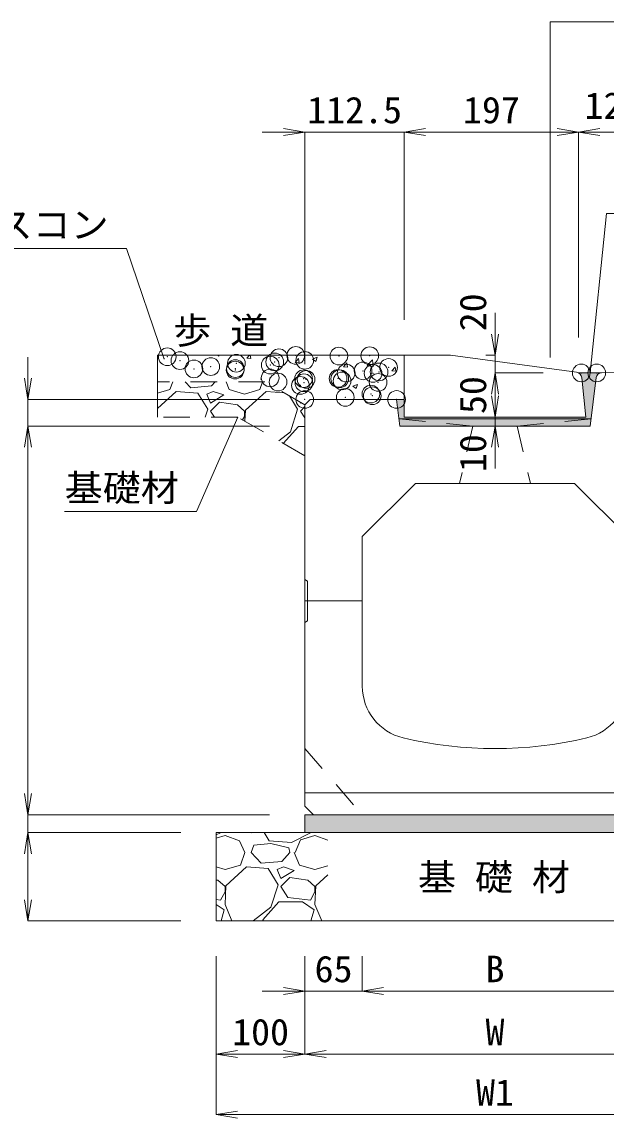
# Model space of a CAD drawing. Units: millimetres at full size. Extents: x 164402 to 209100, y 872507 to 885397.
# Drawn here: x 201799 to 202459, y 875664 to 876905 of the extents above; entities that cross this region are included whole.
import ezdxf
from ezdxf.enums import TextEntityAlignment as Align

# ---------------------------------------------------------------- set-up
doc = ezdxf.new("R2010")
doc.units = ezdxf.units.MM
doc.header["$LTSCALE"] = 40
doc.header["$PDMODE"] = 32
doc.header["$PDSIZE"] = 20
doc.linetypes.add('USER1', pattern=[1.35, 0.75, -0.6])
for name, color, linetype, lineweight in [('0_2', 7, 'Continuous', 13), ('ハッチング', 7, 'Continuous', 5), ('作業エリア', 11, 'Continuous', 13), ('寸法線', 7, 'Continuous', 13), ('排水孔', 7, 'USER1', 9), ('本体', 2, 'Continuous', 13), ('補助線', 8, 'Continuous', 13), ('ﾊｯﾁﾝｸﾞ', 7, 'Continuous', 5)]:
    doc.layers.add(name, color=color, linetype=linetype, lineweight=lineweight)
doc.layers.add('文字', color=7, linetype='Continuous')
doc.styles.add('ＭＳ 明朝', font='')
doc.styles.get('ＭＳ 明朝').set_extended_font_data('MS Mincho')

# ---------------------------------------------------------------- blocks, each defined once
blk = doc.blocks.new('open_arrow')
at = {"color": 0, "linetype": 'Continuous', "lineweight": -2}
blk.add_lwpolyline([(7.5, 1.25), (0, 0), (7.5, -1.25)], dxfattribs=at)
blk = doc.blocks.new('filled_arrow')
at = {"color": 0, "linetype": 'Continuous', "lineweight": -2}
blk.add_solid([(7.5, 1.25), (0, 0), (7.5, -1.25)], dxfattribs=at)

msp = doc.modelspace()

# ---------------------------------------------------------------- hatches: boundary and pattern name
at = {"layer": 'ハッチング'}
for points in [[(202223.17, 876472.03), (202226.27, 876447.29), (202441.27, 876447.29), (202448.12, 876502.13, -0.37254), (202453.96, 876507.39), (202448.77, 876507.29), (202428.11, 876507.29, -0.25193), (202431.82, 876501.79), (202436.27, 876457.29), (202231.27, 876457.29), (202231.27, 876477.29), (202222.52, 876477.29)], [(202118.77, 876007.29), (202118.77, 875987.29), (202548.77, 875987.29), (202548.77, 876007.29)]]:
    msp.add_hatch(color=8, dxfattribs=at).paths.add_polyline_path(points)

# ---------------------------------------------------------------- linework, layer by layer
at = {"layer": '0_2'}
for p, q in [((202231.27, 876527.29), (201952.17, 876527.29)), ((202448.77, 876507.29), (202428.11, 876507.29)), ((202453.96, 876507.39), (202448.77, 876507.29)), ((202222.52, 876477.29), (202231.27, 876477.29))]:
    msp.add_line(p, q, dxfattribs=at)
at = {"layer": '0_2', "linetype": 'USER1', "lineweight": 5}
for p, q in [((202073.74, 876497.29), (201952.17, 876497.29)), ((202118.77, 876471.29), (202073.74, 876497.29)), ((202043.02, 876457.29), (201952.17, 876457.29)), ((202118.77, 876413.55), (202043.02, 876457.29))]:
    msp.add_line(p, q, dxfattribs=at)
at = {"layer": '0_2', "lineweight": 20}
for p, q in [((202018.77, 875987.29), (202648.77, 875987.29)), ((202018.77, 875987.29), (202018.77, 875887.29)), ((202018.77, 875887.29), (202648.77, 875887.29))]:
    msp.add_line(p, q, dxfattribs=at)
at = {"layer": '0_2'}
msp.add_lwpolyline([(202118.77, 875987.29), (202548.77, 875987.29), (202548.77, 876007.29), (202118.77, 876007.29)], close=True, dxfattribs=at)
at = {"layer": '作業エリア'}
for p in [(202431.27, 876507.29), (202448.77, 876507.29), (202118.77, 876477.29), (202222.52, 876477.29)]:
    msp.add_point(p, dxfattribs=at)
at = {"layer": '寸法線'}
for p, q in [((202070.77, 876779.86), (202279.27, 876779.86)), ((202118.77, 876517.29), (202118.77, 876779.86)), ((202231.27, 876779.86), (202428.11, 876779.86)), ((202231.27, 876567.29), (202231.27, 876779.86)), ((202231.27, 876567.29), (202231.27, 876779.86)), ((202428.11, 876547.29), (202428.11, 876779.86)), ((202428.11, 876779.86), (202548.77, 876779.86)), ((202428.11, 876547.29), (202428.11, 876779.86)), ((202333.77, 876459.29), (202333.77, 876575.29)), ((201805.83, 876399.29), (201805.83, 876525.29)), ((202323.27, 876527.29), (202333.77, 876527.29)), ((202333.77, 876507.29), (202333.77, 876457.29)), ((202388.11, 876507.29), (202333.77, 876507.29)), ((202388.11, 876507.29), (202333.77, 876507.29)), ((202333.77, 876505.29), (202333.77, 876399.29)), ((202078.77, 876477.29), (201805.83, 876477.29)), ((201805.83, 876447.29), (201805.83, 876007.29)), ((202078.77, 876447.29), (201805.83, 876447.29)), ((202078.77, 876447.29), (201805.83, 876447.29)), ((202396.27, 876457.29), (202333.77, 876457.29)), ((202396.27, 876457.29), (202333.77, 876457.29)), ((202401.27, 876447.29), (202333.77, 876447.29)), ((201805.83, 876055.29), (201805.83, 875939.29)), ((202078.77, 876007.29), (201805.83, 876007.29)), ((202078.77, 876007.29), (201805.83, 876007.29)), ((201978.77, 875987.29), (201805.83, 875987.29)), ((201805.83, 875987.29), (201805.83, 875887.29)), ((201978.77, 875987.29), (201805.83, 875987.29)), ((201978.77, 875887.29), (201805.83, 875887.29)), ((202018.77, 875847.29), (202018.77, 875668.21)), ((202018.77, 875847.29), (202018.77, 875736.64)), ((202118.77, 875847.29), (202118.77, 875807.96)), ((202118.77, 875847.29), (202118.77, 875736.65)), ((202118.77, 875847.29), (202118.77, 875736.64)), ((202183.77, 875847.29), (202183.77, 875807.96)), ((202183.77, 875847.29), (202183.77, 875807.96)), ((202231.77, 875807.96), (202070.77, 875807.96)), ((202183.77, 875807.96), (202483.77, 875807.96)), ((202435.77, 875807.96), (202596.77, 875807.96)), ((202118.77, 875736.64), (202018.77, 875736.64)), ((202118.77, 875736.65), (202548.77, 875736.65)), ((202018.77, 875668.21), (202648.77, 875668.21))]:
    msp.add_line(p, q, dxfattribs=at)
at = {"layer": '寸法線', "lineweight": 9}
msp.add_lwpolyline([(202396.15, 876524.86), (202396.15, 876904.51), (203083.01, 876904.51)], dxfattribs=at)
at = {"layer": '寸法線'}
for points in [[(202441.27, 876507.29), (202459.91, 876687.89), (202651.51, 876687.89)], [(201959.91, 876522.74), (201917.12, 876648.2), (201638.44, 876648.2)], [(202043.02, 876457.29), (201996.4, 876350.72), (201847.14, 876350.72)]]:
    msp.add_lwpolyline(points, dxfattribs=at)
at = {"layer": '排水孔'}
for p, q in [((202308.77, 876447.29), (202225.27, 876455.29)), ((202308.77, 876447.29), (202293.77, 876382.29)), ((202358.77, 876447.29), (202442.27, 876455.29)), ((202358.77, 876447.29), (202373.77, 876382.29))]:
    msp.add_line(p, q, dxfattribs=at)
at = {"layer": '本体'}
for p, q in [((202231.27, 876457.29), (202231.27, 876527.29)), ((202231.27, 876527.29), (202283.27, 876527.29)), ((202283.27, 876527.29), (202425.79, 876508.03)), ((202502.27, 876508.36), (202453.96, 876507.39)), ((202431.82, 876501.79), (202436.27, 876457.29)), ((202441.27, 876447.29), (202448.12, 876502.13)), ((202124.77, 876477.29), (202118.77, 876471.29)), ((202118.77, 876471.29), (202118.77, 876017.29)), ((202124.77, 876477.29), (202222.52, 876477.29)), ((202226.27, 876447.29), (202222.52, 876477.29)), ((202226.27, 876447.29), (202441.27, 876447.29)), ((202436.27, 876457.29), (202231.27, 876457.29)), ((202183.77, 876322.29), (202243.77, 876382.29)), ((202243.77, 876382.29), (202423.77, 876382.29)), ((202423.77, 876382.29), (202483.77, 876322.29)), ((202183.77, 876322.29), (202183.77, 876152.81)), ((202118.77, 876017.29), (202128.77, 876007.29)), ((202128.77, 876007.29), (202538.77, 876007.29))]:
    msp.add_line(p, q, dxfattribs=at)
at = {"layer": '本体', "lineweight": 9}
for p, q in [((202225.27, 876455.29), (202442.27, 876455.29)), ((202118.77, 876273.79), (202121.97, 876271.79)), ((202121.97, 876271.79), (202121.97, 876226.79)), ((202121.97, 876226.79), (202118.77, 876224.79)), ((202118.77, 876032.29), (202548.77, 876032.29))]:
    msp.add_line(p, q, dxfattribs=at)
at = {"layer": '本体', "linetype": 'USER1', "lineweight": 9}
msp.add_line((202118.77, 876082.29), (202183.77, 876007.29), dxfattribs=at)
at = {"layer": '本体'}
for centre, radius, start, end in [((202424.85, 876501.09), 7, 5.71059, 82.30395), ((202454.08, 876501.39), 6, 91.14576, 172.87498), ((202243.77, 876152.81), 60, 180, 256.65764), ((202423.77, 876152.81), 60, 283.34236, 0), ((202333.77, 876532.29), 450, 256.65764, 283.34236)]:
    msp.add_arc(centre, radius, start, end, dxfattribs=at)
at = {"layer": '補助線'}
for p, q in [((201952.17, 876527.29), (201952.17, 876457.29)), ((201952.17, 876527.29), (201952.17, 876457.29)), ((202183.77, 876249.29), (202118.77, 876249.29))]:
    msp.add_line(p, q, dxfattribs=at)
at = {"layer": 'ﾊｯﾁﾝｸﾞ'}
for p, q in [((202020.63, 876527.29), (202021.8, 876526.5)), ((202021.8, 876526.5), (202022.06, 876527.29)), ((202053.35, 876523.98), (202056.13, 876527.29)), ((202053.35, 876523.97), (202057.9, 876523.58)), ((202057.83, 876523.56), (202057.14, 876527.29)), ((202108, 876519.19), (202111.68, 876523.57)), ((202112.48, 876518.78), (202111.6, 876523.56)), ((202127.52, 876522.97), (202132.86, 876525.02)), ((202127.52, 876522.95), (202131.31, 876520.4)), ((202131.31, 876520.4), (202132.85, 876525)), ((202189.39, 876515.8), (202195.32, 876521.98)), ((202196.15, 876514.74), (202195.3, 876521.98)), ((202108, 876519.19), (202112.56, 876518.79)), ((202162.66, 876514.41), (202166.33, 876518.79)), ((202162.66, 876514.41), (202167.21, 876514.01)), ((202167.14, 876514), (202166.26, 876518.77)), ((202189.37, 876515.82), (202196.15, 876514.77)), ((202217.31, 876509.63), (202220.99, 876514.01)), ((202217.31, 876509.63), (202221.87, 876509.23)), ((202221.79, 876509.22), (202220.91, 876513.99)), ((201966.41, 876488.54), (201969.54, 876497.29)), ((201989.78, 876490.57), (201983.63, 876497.29)), ((202017.36, 876497.29), (202013.15, 876492.61)), ((202029.72, 876497.29), (202033.47, 876488.54)), ((202068.01, 876488.54), (202071.14, 876497.29)), ((202068.5, 876500.31), (202068.83, 876500.44)), ((202068.74, 876500.17), (202068.83, 876500.43)), ((201952.17, 876484.35), (201966.41, 876488.54)), ((201973.53, 876486.51), (201952.17, 876467.01)), ((201997.91, 876484.48), (201973.53, 876486.51)), ((202013.15, 876492.61), (201989.78, 876490.57)), ((202009.09, 876466.19), (201997.91, 876484.48)), ((202015.18, 876486.51), (202008.07, 876483.46)), ((202008.07, 876483.46), (202012.13, 876473.3)), ((202027.37, 876482.45), (202015.18, 876486.51)), ((202033.47, 876488.54), (202050.74, 876483.46)), ((202050.74, 876483.46), (202068.01, 876488.54)), ((202075.13, 876486.51), (202051.76, 876465.17)), ((202095.31, 876484.83), (202075.13, 876486.51)), ((202173, 876492.27), (202176.79, 876489.72)), ((202173.01, 876492.29), (202178.34, 876494.34)), ((202176.79, 876489.72), (202178.34, 876494.32)), ((202012.13, 876473.3), (202027.37, 876482.45)), ((202022.29, 876474.32), (202012.13, 876464.16)), ((202042.61, 876471.27), (202022.29, 876474.32)), ((202050.74, 876464.16), (202042.61, 876471.27)), ((202110.69, 876466.19), (202101.47, 876481.27)), ((202113.27, 876474.46), (202113.73, 876473.3)), ((202113.73, 876473.3), (202114.49, 876473.76)), ((202006.24, 876457.29), (202009.09, 876466.19)), ((202012.13, 876464.16), (202016.72, 876457.29)), ((202048.54, 876454.1), (202050.74, 876458.06)), ((202050.74, 876458.06), (202050.74, 876464.16)), ((202051.76, 876465.17), (202051.16, 876452.59)), ((202102.56, 876440.79), (202110.69, 876466.19)), ((202118.77, 876469.19), (202113.73, 876464.16)), ((202113.73, 876464.16), (202118.77, 876456.61)), ((202094.38, 876427.63), (202111.7, 876446.89)), ((202111.7, 876446.89), (202118.77, 876446.89)), ((202089.32, 876430.56), (202102.56, 876440.79)), ((202023.57, 875987.12), (202018.77, 875984.6)), ((202023.61, 875987.29), (202023.57, 875987.12)), ((202054.59, 875987.29), (202058.11, 875987.12)), ((202058.11, 875987.12), (202058.33, 875987.29)), ((202078.43, 875977.97), (202073, 875987.29)), ((202125.17, 875987.12), (202103.83, 875975.94)), ((202125.21, 875987.29), (202125.17, 875987.12)), ((202018.77, 875980.98), (202028.65, 875984.07)), ((202028.65, 875984.07), (202044.9, 875977.97)), ((202044.9, 875977.97), (202051, 875964.77)), ((202080.46, 875974.93), (202061.16, 875972.89)), ((202103.83, 875975.94), (202078.43, 875977.97)), ((202100.78, 875969.85), (202080.46, 875974.93)), ((202107.89, 875964.77), (202113.99, 875978.99)), ((202113.99, 875978.99), (202130.25, 875984.07)), ((202130.25, 875984.07), (202144.77, 875978.62)), ((202045.92, 875950.54), (202051, 875964.77)), ((202058.11, 875964.77), (202061.16, 875972.89)), ((202069.29, 875952.57), (202058.11, 875964.77)), ((202101.8, 875964.77), (202092.65, 875954.61)), ((202101.8, 875964.77), (202100.78, 875969.85)), ((202106.88, 875964.77), (202112.97, 875950.54)), ((202028.65, 875945.46), (202045.92, 875950.54)), ((202092.65, 875954.61), (202069.29, 875952.57)), ((202112.97, 875950.54), (202130.25, 875945.46)), ((202130.25, 875945.46), (202144.77, 875949.73)), ((202018.77, 875948.37), (202028.65, 875945.46)), ((202053.03, 875948.51), (202029.66, 875927.17)), ((202077.41, 875946.48), (202053.03, 875948.51)), ((202088.59, 875928.19), (202077.41, 875946.48)), ((202094.69, 875948.51), (202087.57, 875945.46)), ((202087.57, 875945.46), (202091.64, 875935.3)), ((202091.64, 875935.3), (202106.88, 875944.45)), ((202106.88, 875944.45), (202094.69, 875948.51)), ((202144.77, 875939.5), (202131.26, 875927.17)), ((202020.52, 875933.27), (202018.77, 875933.53)), ((202028.65, 875926.16), (202020.52, 875933.27)), ((202029.66, 875927.17), (202028.65, 875905.84)), ((202028.65, 875920.06), (202028.65, 875926.16)), ((202080.46, 875902.79), (202088.59, 875928.19)), ((202101.8, 875936.32), (202091.64, 875926.16)), ((202091.64, 875926.16), (202099.77, 875913.97)), ((202122.12, 875933.27), (202101.8, 875936.32)), ((202130.25, 875926.16), (202122.12, 875933.27)), ((202131.26, 875927.17), (202130.25, 875905.84)), ((202130.25, 875920.06), (202130.25, 875926.16)), ((202023.57, 875910.92), (202028.65, 875920.06)), ((202099.77, 875913.97), (202125.17, 875910.92)), ((202125.17, 875910.92), (202130.25, 875920.06)), ((202018.77, 875911.49), (202023.57, 875910.92)), ((202018.77, 875905.88), (202027.63, 875899.74)), ((202028.65, 875905.84), (202036.46, 875887.29)), ((202060.4, 875887.29), (202080.46, 875902.79)), ((202071.32, 875888.57), (202089.61, 875908.89)), ((202089.61, 875908.89), (202116.02, 875908.89)), ((202116.02, 875908.89), (202129.23, 875899.74)), ((202130.25, 875905.84), (202138.06, 875887.29)), ((202027.63, 875899.74), (202024.07, 875887.29)), ((202072.07, 875887.29), (202071.32, 875888.57)), ((202129.23, 875899.74), (202125.67, 875887.29))]:
    msp.add_line(p, q, dxfattribs=at)
for p in [(201963.39, 876525.63), (202089.53, 876524.59), (202108.6, 876527.1), (202157.27, 876526.47), (202192.21, 876526.82), (201977.65, 876521.3), (201993.47, 876511.95), (202012.54, 876514.46), (202040.08, 876510.51), (202040.35, 876512.2), (202041.4, 876518.26), (202079.65, 876516.22), (202084.79, 876519.83), (202118.78, 876521.59), (202213.47, 876513.5), (202079.63, 876501.76), (202117.42, 876500.85), (202120.3, 876500.04), (202156.34, 876501.1), (202158.33, 876500.79), (202160.98, 876498.33), (202165.54, 876507.18), (202184.62, 876509.7), (202195.92, 876506.81), (202202.77, 876508.42), (202088.56, 876497.05), (202113.89, 876493.16), (202117.85, 876496.22), (202201.66, 876496.61), (202164.57, 876479.64), (202193.43, 876483.44), (202194.99, 876481.45)]:
    msp.add_point(p, dxfattribs=at)

# ---------------------------------------------------------------- block references
at = {"layer": '寸法線'}
for p, xscale, yscale, rotation in [((202118.77, 876779.86), 3.2, 3.2, 180), ((202428.11, 876779.86), 3.2, 3.2, 180), ((202333.77, 876527.29), 3.2, 3.2, 90), ((201959.91, 876522.74), 0.16, 0.16, 108.8), ((202441.27, 876507.29), 0.16, 0.16, 84.1), ((201805.83, 876477.29), 3.2, 3.2, 90), ((202333.77, 876507.29), 3.2, 3.2, 270), ((202333.77, 876507.29), 3.2, 3.2, 270), ((202333.77, 876457.29), 3.2, 3.2, 90), ((202333.77, 876457.29), 3.2, 3.2, 90), ((201805.83, 876447.29), 3.2, 3.2, 270), ((201805.83, 876447.29), 3.2, 3.2, 270), ((202043.02, 876457.29), 0.16, 0.16, 246.4), ((202333.77, 876447.29), 3.2, 3.2, 270), ((201805.83, 876007.29), 3.2, 3.2, 90), ((201805.83, 876007.29), 3.2, 3.2, 90), ((201805.83, 875987.29), 3.2, 3.2, 270), ((201805.83, 875987.29), 3.2, 3.2, 270), ((201805.83, 875887.29), 3.2, 3.2, 90), ((202118.77, 875807.96), 3.2, 3.2, 180), ((202118.77, 875736.64), 3.2, 3.2, 180)]:
    msp.add_blockref('open_arrow', p, dxfattribs=dict(at, xscale=xscale, yscale=yscale, rotation=rotation))
at = {"layer": '寸法線', "xscale": 3.2, "yscale": 3.2}
for p in [(202231.27, 876779.86), (202231.27, 876779.86), (202428.11, 876779.86), (202183.77, 875807.96), (202183.77, 875807.96), (202018.77, 875736.64), (202118.77, 875736.65), (202018.77, 875668.21)]:
    msp.add_blockref('open_arrow', p, dxfattribs=at)
at = {"layer": '寸法線', "lineweight": 9, "xscale": 0.133, "yscale": 0.133, "rotation": 90}
msp.add_blockref('filled_arrow', (202396.15, 876524.86), dxfattribs=at)

# ---------------------------------------------------------------- texts
at = {"layer": '0_2', "style": 'ＭＳ 明朝', "width": 1.05}
msp.add_text('歩 道', height=30.02, dxfattribs=at).set_placement((201970.05, 876531.29), align=Align.BOTTOM_LEFT)
at = {"layer": '寸法線', "style": 'ＭＳ 明朝', "width": 1.05}
for s, p in [('112.5', (202175.02, 876804.86)), ('197', (202329.69, 876804.86)), ('120.5', (202488.44, 876809.86)), ('65', (202151.27, 875832.96)), ('B', (202333.77, 875832.96)), ('100', (202068.77, 875761.64)), ('W', (202333.77, 875761.65)), ('W1', (202333.77, 875693.21))]:
    msp.add_text(s, height=30.02, dxfattribs=at).set_placement(p, align=Align.MIDDLE_CENTER)
for s, p in [('普通アスコン', (201897.12, 876690.03)), ('基礎材', (201976.4, 876392.21))]:
    msp.add_text(s, height=30.02, dxfattribs=at).set_placement(p, align=Align.TOP_RIGHT)
for s, p in [('20', (202308.77, 876575.92)), ('50', (202308.77, 876482.29)), ('10', (202308.77, 876416.61))]:
    msp.add_text(s, height=30.02, rotation=90, dxfattribs=at).set_placement(p, align=Align.MIDDLE_CENTER)
at = {"layer": '文字', "style": 'ＭＳ 明朝', "width": 1.05}
msp.add_text('基 礎 材', height=30.02, dxfattribs=at).set_placement((202246.66, 875912.82), align=Align.BOTTOM_LEFT)

doc.saveas('drawing.dxf')
